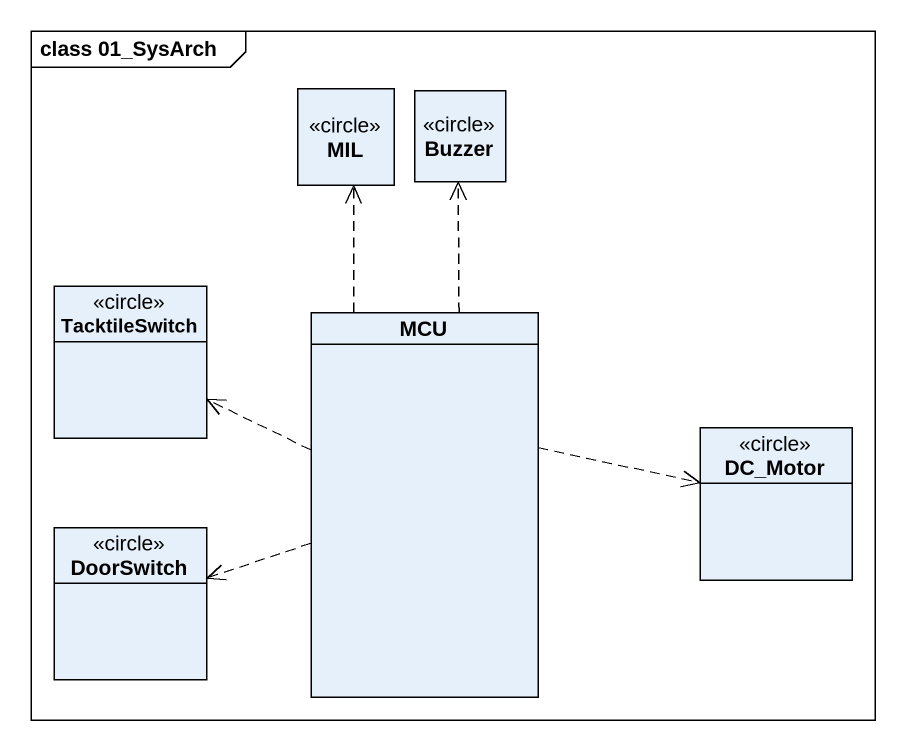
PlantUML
@startuml
mainframe class 01_SysArch
hide circle
hide empty members
class MIL <<circle>>
class Buzzer <<circle>>
class TacktileSwitch <<circle>>
class MCU
class DC_Motor <<circle>>
class DoorSwitch <<circle>>
MCU .up.> MIL
MCU .up.> Buzzer
MCU .left.> TacktileSwitch
MCU .right.> DC_Motor
MCU .left.> DoorSwitch
@enduml
